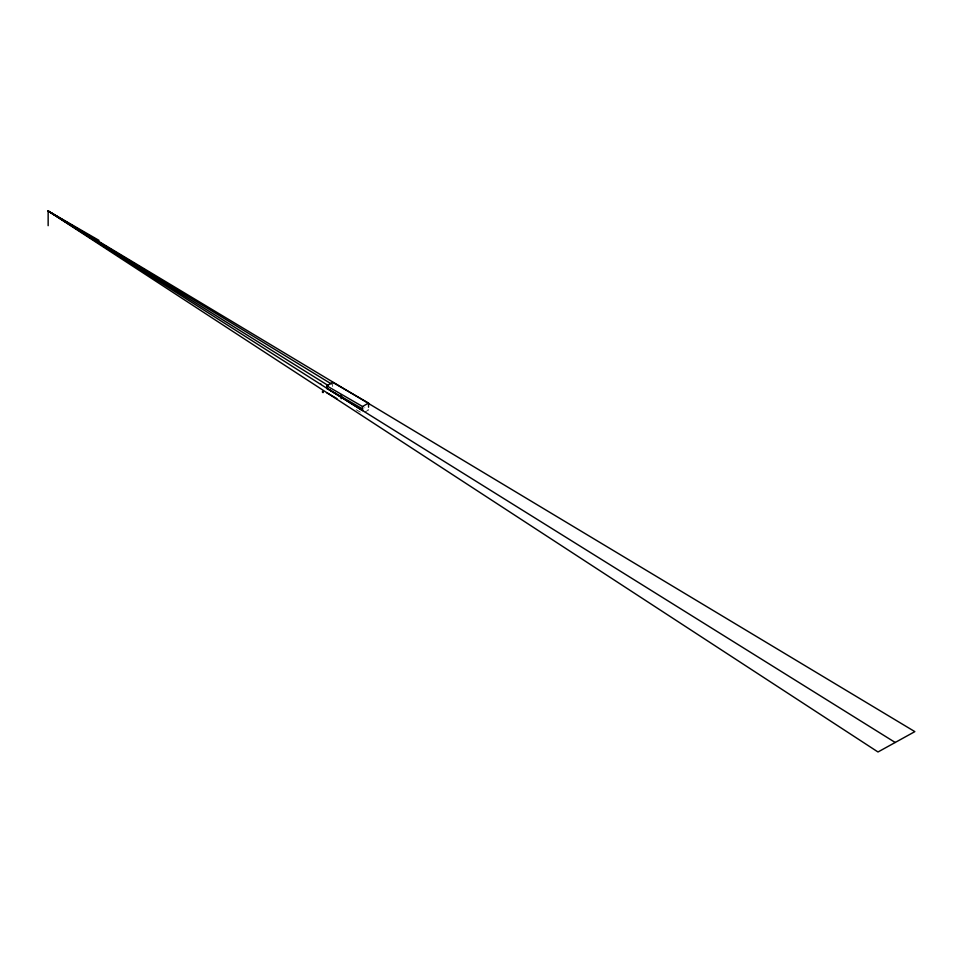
<?xml version="1.0" encoding="UTF-8"?>
<svg xmlns="http://www.w3.org/2000/svg" width="963" height="963" viewBox="0 0 963 963"><rect width="100%" height="100%" fill="white"/><g stroke="black" fill="none" stroke-linecap="round" stroke-linejoin="round"><path stroke-width="0.72" stroke-dasharray="4.82 3.61" d="M364.965 412.044L368.552 409.973L364.712 407.746M356.166 409.72L361.294 412.682M332.68 382.359L332.68 386.5"/><path stroke-width="1.44" d="M340.902 397.418L341.215 398.682M320.763 384.213L321.377 384.418M323.147 391.748L322.485 392.134L322.485 391.435M326.71 388.571L326.71 385.814L332.68 382.359L368.552 403.064L368.552 407.205M323.05 392.639L322.485 392.134M326.71 385.814L362.57 406.518L368.552 403.064M340.902 396.046L341.709 396.515M48.15 225.679L48.15 211.017L98.984 240.365M362.57 408.902L326.71 388.197L48.15 211.017L914.85 731.627L877.991 751.983L48.15 211.017L331.404 383.96M326.71 392.711L336.954 398.634M48.15 211.017L328.419 385.682M895.205 742.473L326.71 388.197L362.57 410.647L362.57 406.518M341.239 394.77L341.323 396.636"/></g></svg>
